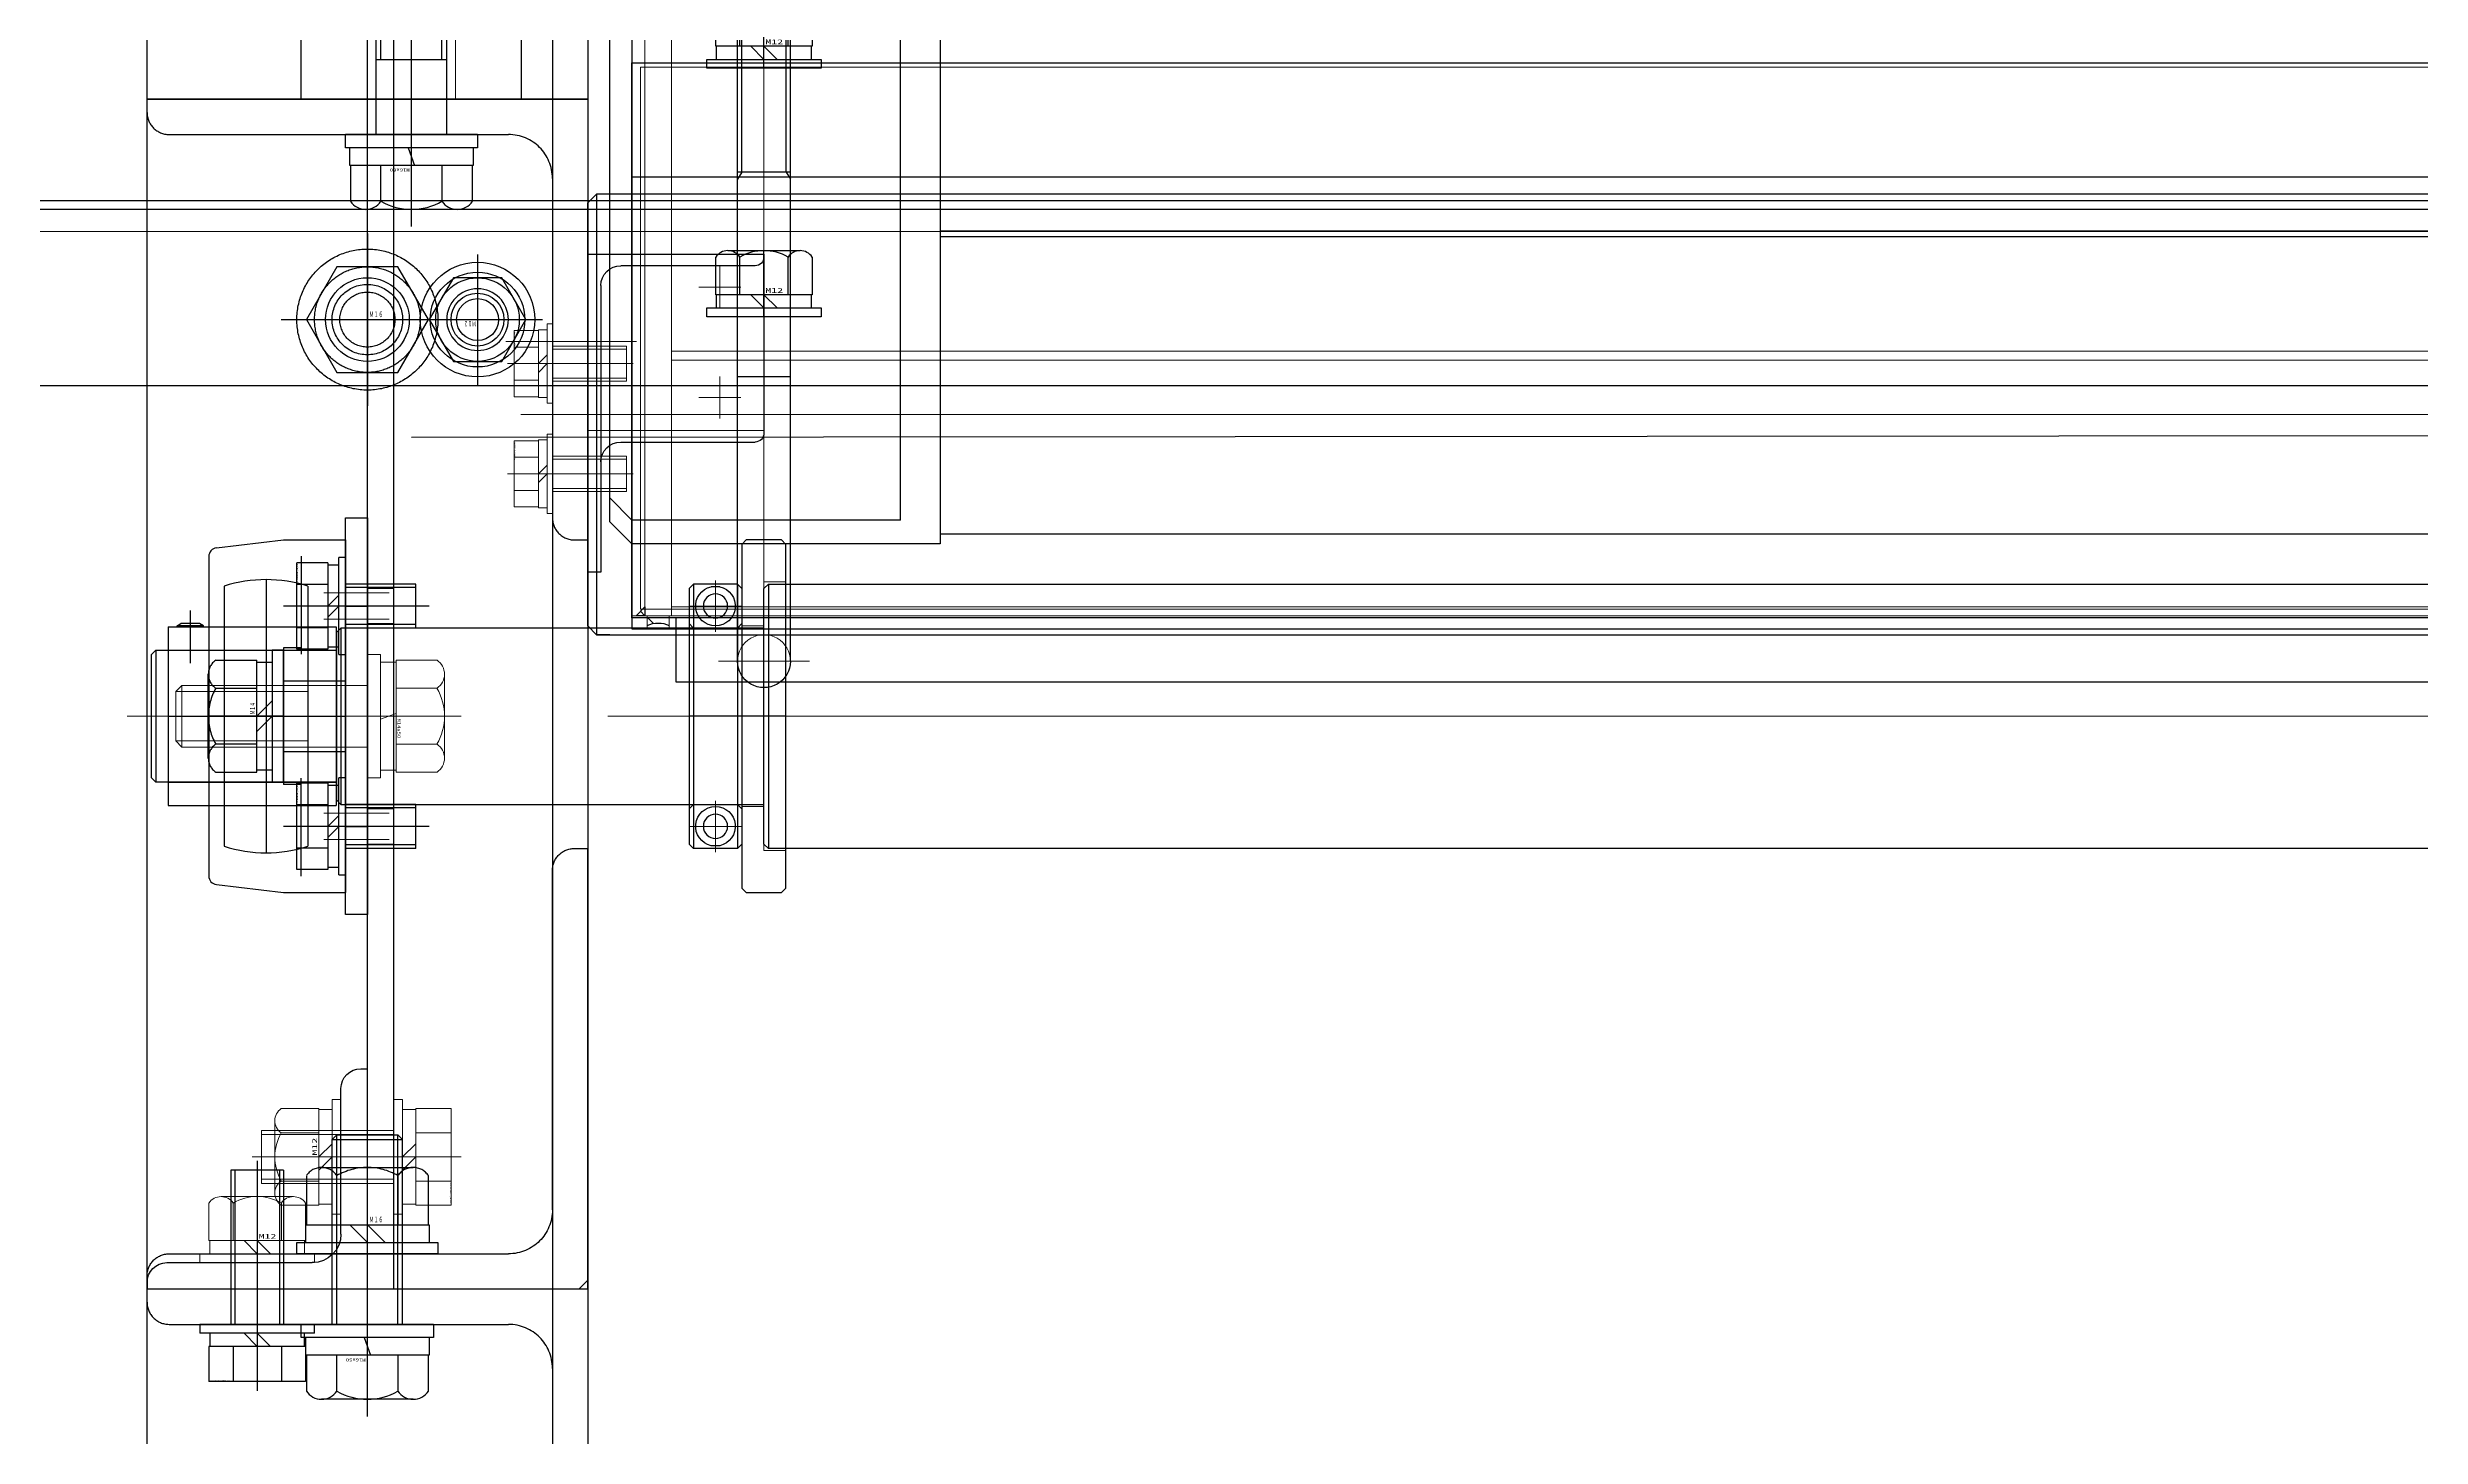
# Model space of a CAD drawing. Units: millimetres at full size. Extents: x -18456 to 18937, y -12290 to 13871.
# Drawn here: x -14403 to -12787, y -5647 to -4701 of the extents above; entities that cross this region are included whole.
import ezdxf
from ezdxf.enums import TextEntityAlignment as Align

# ---------------------------------------------------------------- set-up
doc = ezdxf.new("R2010")
doc.units = ezdxf.units.MM
doc.header["$LTSCALE"] = 100
doc.linetypes.add('CHAIN2', pattern=[12, 9, -1, 1, -1])
doc.linetypes.add('DOUBLE_CHAIN2', pattern=[12.8, 9, -1, 0.6, -0.6, 0.6, -1])
for name, color, linetype in [('0-2_0', 2, 'Continuous'), ('0-3_06_PHANTOM', 2, 'DOUBLE_CHAIN2'), ('0-6_10_DRAFT', 1, 'Continuous')]:
    doc.layers.add(name, color=color, linetype=linetype)
doc.layers.add('0-7_05_CENTER', color=2, linetype='CHAIN2', lineweight=18)
doc.layers.add('0-8_04_HIDDEN', color=7, linetype='Continuous', lineweight=18)
doc.styles.add('ＭＳ ゴシック', font='')
doc.styles.get('ＭＳ ゴシック').set_extended_font_data('MS Gothic')

# ---------------------------------------------------------------- blocks, each defined once
blk = doc.blocks.new('A$C1BA62567_1')
at = {"layer": '0-2_0', "color": 134}
blk.add_line((998, 50), (998, -50), dxfattribs=at)
blk.add_lwpolyline([(20, 50), (998, 50), (1000, 48), (1000, -48), (998, -50), (13, -50)], dxfattribs=at)
at = {"layer": '0-7_05_CENTER'}
blk.add_line((-1015.2, 0), (1015.2, 0), dxfattribs=at)
blk = doc.blocks.new('A$C08EE179A_1')
at = {"layer": '0-2_0'}
for p, q in [((-6, 6), (-6, -149.05)), ((6, 6), (6, -149.05)), ((-5.05, -105), (-6, -103.36)), ((6, -105), (-6, -105)), ((-5.05, -105), (-5.05, -150)), ((5.05, -105), (6, -103.36)), ((5.05, -105), (5.05, -150)), ((5.05, -150), (-5.05, -150)), ((6, -149.05), (5.05, -150))]:
    blk.add_line(p, q, dxfattribs=at)
blk.add_lwpolyline([(6, -149.05), (-6, -149.05), (-5.05, -150)], dxfattribs=at)
blk.add_arc((0, 6), 6, 0, 180.0012, dxfattribs=at)
at = {"layer": '0-6_10_DRAFT'}
blk.add_line((6, -58.5), (-6, -58.5), dxfattribs=at)
at = {"layer": '0-7_05_CENTER'}
for p, q in [((0, 15.94), (0, -151.65)), ((-10.35, 6), (10.35, 6))]:
    blk.add_line(p, q, dxfattribs=at)
at = {"layer": '0-8_04_HIDDEN', "color": 2}
blk.add_arc((0, 6), 6, 179.9988, 0, dxfattribs=at)
blk = doc.blocks.new('M12Nza_2')
at = {"layer": '0-2_0'}
for p, q in [((-10.95, 5), (-10.95, 13.53)), ((-8.21, 15), (8.21, 15)), ((-5.47, 5), (-5.47, 13.53)), ((5.48, 5), (5.48, 13.53)), ((10.95, 13.53), (10.95, 5)), ((10.95, 5), (-10.95, 5)), ((-10.75, 2), (-10.75, 5)), ((0, 2), (-3, 5)), ((0, 5), (3, 2)), ((10.75, 5), (10.75, 2))]:
    blk.add_line(p, q, dxfattribs=at)
at = {"layer": '0-2_0', "linetype": 'CHAIN2'}
blk.add_line((0, 0), (0, 15), dxfattribs=at)
at = {"layer": '0-2_0'}
blk.add_lwpolyline([(-13, 2), (13, 2), (13, 0), (-13, 0)], close=True, dxfattribs=at)
for centre, radius, start, end in [((-8.21, 11.71), 3.29, 33.626, 146.374), ((0, 4.05), 10.95, 60, 120), ((8.21, 11.71), 3.29, 33.626, 146.374)]:
    blk.add_arc(centre, radius, start, end, dxfattribs=at)
at = {"layer": '0-6_10_DRAFT', "style": 'ＭＳ ゴシック', "width": 1.8}
blk.add_text('M12', height=1.1, dxfattribs=at).set_placement((0.31, 5.09), align=Align.BOTTOM_LEFT)
blk = doc.blocks.new('A$C5A066D84_1')
at = {"layer": '0-2_0', "color": 134}
for p, q in [((990, 431.68), (990, 426.28)), ((-920, 429.49), (920, 429.49)), ((929, 426.28), (929, -38.04)), ((-920, 362.04), (920, 362.04)), ((-920, 360.75), (920, 360.75))]:
    blk.add_line(p, q, dxfattribs=at)
for points in [[(920, 431.68), (990, 431.68), (995, 426.68), (995, 20.27)], [(929, -38.04), (920, -38.04), (920, 431.68)], [(929, 426.28), (990, 426.28), (995, 421.28)]]:
    blk.add_lwpolyline(points, dxfattribs=at)
blk = doc.blocks.new('A$C1ACF5523_1')
at = {"layer": '0-2_0', "color": 134}
blk.add_line((2048, 401.51), (2048, 501.51), dxfattribs=at)
blk.add_lwpolyline([(2045, 501.51), (2048, 501.51), (2050, 499.51), (2050, 403.51)], dxfattribs=at)
at = {"layer": '0-8_04_HIDDEN'}
blk.add_line((130, 401.51), (1970, 401.51), dxfattribs=at)
at = {"layer": '0-2_0', "xscale": -1}
blk.add_blockref('A$C08EE179A_1', (2010, 501.51), dxfattribs=at)
at = {"layer": '0-2_0', "xscale": -1, "rotation": 180}
blk.add_blockref('A$C1BA62567_1', (1050, 451.51), dxfattribs=at)
at = {"layer": '0-2_0'}
blk.add_blockref('A$C5A066D84_1', (1050, 49.2), dxfattribs=at)
at = {"layer": '0-2_0', "rotation": 180}
for p in [(2010, 429.35), (2010, 372.95)]:
    blk.add_blockref('M12Nza_2', p, dxfattribs=at)
blk = doc.blocks.new('A$C546C4D54_1')
at = {"layer": '0-2_0', "color": 134}
blk.add_line((7, 30), (-1107.25, 30), dxfattribs=at)
at = {"layer": '0-8_04_HIDDEN'}
blk.add_line((7, 32), (-1250, 32), dxfattribs=at)
blk = doc.blocks.new('A$C715B031A_1')
at = {"layer": '0-7_05_CENTER'}
for p, q in [((80, -16.19), (80, 6.19)), ((91.19, -5), (68.81, -5))]:
    blk.add_line(p, q, dxfattribs=at)
at = {"layer": '0-8_04_HIDDEN'}
blk.add_line((-245, 15), (2325, 15), dxfattribs=at)
blk.add_lwpolyline([(-245, 20), (2325, 20), (2325, -18), (2323, -20), (-243, -20), (-245, -18)], close=True, dxfattribs=at)
blk.add_circle((80, -5), 7, dxfattribs=at)
blk = doc.blocks.new('12b_1_1')
at = {"layer": '0-2_0', "color": 134, "linetype": 'CHAIN2'}
for p, q in [((0, -14.77), (0, 14.77)), ((14.77, 0), (-14.77, 0))]:
    blk.add_line(p, q, dxfattribs=at)
at = {"layer": '0-2_0', "color": 134}
for p, q in [((5.48, 9.48), (-5.48, 9.48)), ((-5.48, -9.48), (5.48, -9.48))]:
    blk.add_line(p, q, dxfattribs=at)
for points in [[(-5.48, 9.48), (-10.95, 0), (-5.48, -9.48)], [(5.48, -9.48), (10.95, 0), (5.48, 9.48)]]:
    blk.add_lwpolyline(points, dxfattribs=at)
for radius in [13, 10.75, 9.48, 6, 4.75]:
    blk.add_circle((0, 0), radius, dxfattribs=at)
at = {"layer": '0-6_10_DRAFT', "style": 'ＭＳ ゴシック', "width": 0.6}
blk.add_text('Ｍ１２', height=1.1, dxfattribs=at).set_placement((0.31, 0.09), align=Align.BOTTOM_LEFT)
blk = doc.blocks.new('A$C3BCF241E_1')
at = {"layer": '0-3_06_PHANTOM', "color": 5}
for p, q in [((0, 27), (-2635, 27)), ((-2524.98, -25), (-0.02, -27))]:
    blk.add_line(p, q, dxfattribs=at)
blk = doc.blocks.new('A$C427D398B_1')
at = {"layer": '0-2_0', "color": 134}
blk.add_line((2095, -15), (-116.77, -15), dxfattribs=at)
at = {"layer": '0-2_0'}
blk.add_blockref('A$C546C4D54_1', (972, -5), dxfattribs=at)
at = {"layer": '0-2_0', "rotation": 180}
blk.add_blockref('12b_1_1', (0, 0), dxfattribs=at)
at = {"layer": '0-3_06_PHANTOM', "xscale": -1}
blk.add_blockref('A$C3BCF241E_1', (-360, 0), dxfattribs=at)
at = {"layer": '0-8_04_HIDDEN'}
blk.add_blockref('A$C715B031A_1', (-80, 5), dxfattribs=at)
blk = doc.blocks.new('A$C365C4D5C_1')
at = {"layer": '0-2_0', "color": 134}
blk.add_line((-6, -30), (-6, 610), dxfattribs=at)
blk.add_lwpolyline([(-48, -30), (0, -30), (0, 610), (-48, 610), (-50, 608), (-50, -28)], close=True, dxfattribs=at)
blk.add_circle((-25, 190), 7, dxfattribs=at)
at = {"layer": '0-7_05_CENTER'}
for p, q in [((8.14, 590), (-14.23, 590)), ((-10.09, 525), (4.09, 525)), ((-10.09, 275), (4.09, 275)), ((-25, 178.81), (-25, 201.19)), ((-13.81, 190), (-36.19, 190)), ((-10.09, 125), (4.09, 125)), ((-10.09, 75), (4.09, 75)), ((8.14, 0), (-14.23, 0))]:
    blk.add_line(p, q, dxfattribs=at)
at = {"layer": '0-8_04_HIDDEN'}
for p, q in [((-6, 530), (0, 530)), ((-6, 529), (0, 529)), ((-6, 521), (0, 521)), ((-6, 520), (0, 520)), ((-6, 280), (0, 280)), ((-6, 279), (0, 279)), ((-6, 271), (0, 271)), ((-6, 270), (0, 270)), ((-6, 130), (0, 130)), ((-6, 129), (0, 129)), ((-6, 121), (0, 121)), ((-6, 120), (0, 120)), ((-6, 80), (0, 80)), ((-6, 79), (0, 79)), ((-6, 71), (0, 71)), ((-6, 70), (0, 70))]:
    blk.add_line(p, q, dxfattribs=at)
blk = doc.blocks.new('A$C7DA730F5_1')
at = {"layer": '0-2_0', "color": 134}
for p, q in [((-959, 30), (-959, -30)), ((-1057, 19), (-1056, 20)), ((-1057, 19), (-1057, -19)), ((-960, 20), (-1056, 20)), ((-1056, 20), (-1056, -20)), ((-1098, 15), (-1098, -15)), ((-1056, -20), (-1057, -19)), ((-1056, -20), (-960, -20))]:
    blk.add_line(p, q, dxfattribs=at)
blk.add_lwpolyline([(-959, 30), (959, 30), (960, 29), (960, -29), (959, -30), (-959, -30), (-960, -29), (-960, 29)], close=True, dxfattribs=at)
blk.add_lwpolyline([(-1057, -15), (-1098, -15), (-1099, -14), (-1099, 14), (-1098, 15), (-1057, 15)], dxfattribs=at)
at = {"layer": '0-7_05_CENTER'}
blk.add_line((1104.54, 0), (-1104.54, 0), dxfattribs=at)
blk = doc.blocks.new('A$C62180693_1_1')
at = {"layer": '0-2_0', "color": 134}
blk.add_lwpolyline([(10, 39), (10, -39), (9, -40), (1, -40), (0, -39), (0, 39), (1, 40), (9, 40)], close=True, dxfattribs=at)
at = {"layer": '0-6_10_DRAFT'}
blk.add_line((0, 0), (10, 0), dxfattribs=at)
at = {"layer": '0-8_04_HIDDEN'}
for p, q in [((0, 30.5), (5, 30.5)), ((5, -30.5), (5, 30.5)), ((5, 20.5), (10, 20.5)), ((5, -20.5), (10, -20.5)), ((0, -30.5), (5, -30.5))]:
    blk.add_line(p, q, dxfattribs=at)
blk = doc.blocks.new('SCSPJ40-12b_1')
at = {"layer": '0-2_0'}
for p, q in [((0, 29), (1, 30)), ((0, 29), (0, -29)), ((1, 30), (1, -30)), ((5.03, 29.39), (6.97, 29.39)), ((11, 30), (11, -30)), ((12, 29), (12, -29)), ((12, 0), (12, 0)), ((0, -29), (1, -30)), ((5.03, -29.39), (6.97, -29.39))]:
    blk.add_line(p, q, dxfattribs=at)
for points in [[(1, 30), (11, 30), (12, 29)], [(1, -30), (11, -30), (12, -29)]]:
    blk.add_lwpolyline(points, dxfattribs=at)
for centre in [(6, 25), (6, -25)]:
    blk.add_circle(centre, 2.75, dxfattribs=at)
for centre, start, end in [((6, 25), 102.4679, 77.5321), ((6, -25), 282.4679, 257.5321)]:
    blk.add_arc(centre, 4.5, start, end, dxfattribs=at)
at = {"layer": '0-6_10_DRAFT'}
blk.add_line((0, 0), (12, 0), dxfattribs=at)
at = {"layer": '0-7_05_CENTER'}
for p, q in [((6, 19.17), (6, 30.83)), ((0.17, 25), (11.83, 25)), ((6, -19.17), (6, -30.83)), ((0.17, -25), (11.83, -25))]:
    blk.add_line(p, q, dxfattribs=at)
at = {"layer": '0-8_04_HIDDEN', "color": 2}
for p, q in [((1, 20), (0, 21)), ((1, -20), (0, -21)), ((1, -20), (11, -20)), ((11, -20), (12, -21))]:
    blk.add_line(p, q, dxfattribs=at)
blk.add_lwpolyline([(1, 20), (11, 20), (12, 21)], dxfattribs=at)
blk = doc.blocks.new('A$C0E021DA9_1')
at = {"layer": '0-2_0', "xscale": -1}
for name, p in [('A$C62180693_1_1', (-955, 0)), ('SCSPJ40-12b_1', (-965, 0))]:
    blk.add_blockref(name, p, dxfattribs=at)
at = {"layer": '0-2_0'}
blk.add_blockref('A$C7DA730F5_1', (0, 0), dxfattribs=at)
blk = doc.blocks.new('A$C1819430B_1')
at = {"layer": '0-8_04_HIDDEN'}
for p, q in [((-10.97, 13), (10.97, 13)), ((-10.97, 5), (-10.97, 13)), ((-5.48, 5), (-5.48, 13)), ((5.48, 5), (5.48, 13)), ((10.97, 5), (10.97, 13)), ((-13, 2), (13, 2)), ((-13, 2), (-13, 0)), ((-13, 0), (13, 0)), ((-10.97, 5), (10.97, 5)), ((-10.75, 5), (-10.75, 2)), ((-6, -30), (-6, 0)), ((-5.05, -30), (-5.05, 0)), ((0, 2), (-3, 5)), ((0, 5), (3, 2)), ((5.05, -30), (5.05, 0)), ((6, -30), (6, 0)), ((10.75, 2), (10.75, 5)), ((13, 0), (13, 2)), ((-6, -30), (6, -30))]:
    blk.add_line(p, q, dxfattribs=at)
at = {"layer": '0-8_04_HIDDEN', "linetype": 'CHAIN2'}
blk.add_line((0, -32.11), (0, 15.28), dxfattribs=at)
at = {"layer": '0-6_10_DRAFT', "style": 'ＭＳ ゴシック', "width": 1.8}
blk.add_text('BT-M12x35L,SW,PW', height=0.2199, dxfattribs=at).set_placement((6.07, 12.66), align=Align.BOTTOM_LEFT)
blk = doc.blocks.new('A$C13E861D8_1')
at = {"layer": '0-2_0', "color": 134}
for p, q in [((1.5, 50), (0, 50)), ((0, 0), (0, 50)), ((6, 12.5), (6, 45.5)), ((45.5, 6), (12.5, 6)), ((0, 0), (50, 0)), ((50, 1.5), (50, 0))]:
    blk.add_line(p, q, dxfattribs=at)
for centre, radius, start, end in [((1.5, 45.5), 4.5, 0, 90), ((12.5, 12.5), 6.5, 180, 270), ((45.5, 1.5), 4.5, 0, 90)]:
    blk.add_arc(centre, radius, start, end, dxfattribs=at)
blk = doc.blocks.new('A$C5EBE3137_1')
at = {"layer": '0-7_05_CENTER'}
for p, q in [((-5.49, 30), (11.61, 30)), ((25, 11.49), (25, -5.61))]:
    blk.add_line(p, q, dxfattribs=at)
at = {"layer": '0-2_0'}
blk.add_blockref('A$C13E861D8_1', (0, 0), dxfattribs=at)
blk = doc.blocks.new('M12Nza_1_1')
at = {"layer": '0-8_04_HIDDEN'}
for p, q in [((-10.95, 5), (-10.95, 13.53)), ((-8.21, 15), (8.21, 15)), ((-5.47, 5), (-5.47, 13.53)), ((5.48, 5), (5.48, 13.53)), ((10.95, 13.53), (10.95, 5)), ((10.95, 5), (-10.95, 5)), ((-10.75, 2), (-10.75, 5)), ((0, 2), (-3, 5)), ((0, 5), (3, 2)), ((10.75, 5), (10.75, 2))]:
    blk.add_line(p, q, dxfattribs=at)
at = {"layer": '0-8_04_HIDDEN', "linetype": 'CHAIN2'}
blk.add_line((0, 0), (0, 15), dxfattribs=at)
at = {"layer": '0-8_04_HIDDEN'}
blk.add_lwpolyline([(-13, 2), (13, 2), (13, 0), (-13, 0)], close=True, dxfattribs=at)
for centre, radius, start, end in [((-8.21, 11.71), 3.29, 33.626, 146.374), ((0, 4.05), 10.95, 60, 120), ((8.21, 11.71), 3.29, 33.626, 146.374)]:
    blk.add_arc(centre, radius, start, end, dxfattribs=at)
at = {"layer": '0-6_10_DRAFT', "style": 'ＭＳ ゴシック', "width": 1.8}
blk.add_text('M12', height=1.1, dxfattribs=at).set_placement((0.31, 5.09), align=Align.BOTTOM_LEFT)
blk = doc.blocks.new('A$C15646C67_1_1')
at = {"layer": '0-2_0', "color": 134}
for p, q in [((-10.97, 13), (10.97, 13)), ((-10.97, 5), (-10.97, 13)), ((-5.48, 5), (-5.48, 13)), ((5.48, 5), (5.48, 13)), ((10.97, 5), (10.97, 13)), ((-13, 2), (13, 2)), ((-13, 2), (-13, 0)), ((-13, 0), (13, 0)), ((-10.97, 5), (10.97, 5)), ((-10.75, 5), (-10.75, 2)), ((-6, -35), (-6, 0)), ((-5.05, -35), (-5.05, 0)), ((0, 2), (-3, 5)), ((0, 5), (3, 2)), ((5.05, -35), (5.05, 0)), ((6, -35), (6, 0)), ((10.75, 2), (10.75, 5)), ((13, 0), (13, 2)), ((-6, -35), (6, -35))]:
    blk.add_line(p, q, dxfattribs=at)
at = {"layer": '0-2_0', "color": 134, "linetype": 'CHAIN2'}
blk.add_line((0, -37.07), (0, 15.08), dxfattribs=at)
at = {"layer": '0-6_10_DRAFT', "style": 'ＭＳ ゴシック', "width": 1.8}
blk.add_text('BT-M12x40L,SW,PW', height=0.2199, dxfattribs=at).set_placement((6.26, 12.66), align=Align.BOTTOM_LEFT)
blk = doc.blocks.new('A$C09CE55E7_1_1')
at = {"layer": '0-8_04_HIDDEN'}
for p, q in [((-9.52, 17.5), (9.52, 17.5)), ((-12.7, 15.8), (-12.7, 6.5)), ((-6.35, 6.5), (-6.35, 15.8)), ((6.35, 15.8), (6.35, 6.5)), ((12.7, 15.8), (12.7, 6.5)), ((12.7, 6.5), (-12.7, 6.5)), ((-12.25, 3), (-12.25, 6.5)), ((-0.64, 6.5), (0.64, 3)), ((12.25, 6.5), (12.25, 3)), ((-14, 0), (-14, 3)), ((-14, 3), (14, 3)), ((14, 0), (-14, 0)), ((14, 3), (14, 0)), ((7, -13.5), (-7, -13.5)), ((-5.6, -13.5), (-5.6, -43.5)), ((5.6, -13.5), (5.6, -43.5)), ((7, -42.1), (-7, -42.1)), ((5.6, -43.5), (-5.6, -43.5))]:
    blk.add_line(p, q, dxfattribs=at)
at = {"layer": '0-8_04_HIDDEN', "linetype": 'CHAIN2'}
blk.add_line((0, -46.09), (0, 21.25), dxfattribs=at)
at = {"layer": '0-8_04_HIDDEN'}
for points in [[(-7, 0), (-7, -42.1), (-5.6, -43.5)], [(7, 0), (7, -42.1), (5.6, -43.5)]]:
    blk.add_lwpolyline(points, dxfattribs=at)
for centre, radius, start, end in [((-9.52, 13.69), 3.81, 33.626, 146.374), ((0, 4.8), 12.7, 60, 120), ((9.52, 13.69), 3.81, 33.626, 146.374)]:
    blk.add_arc(centre, radius, start, end, dxfattribs=at)
at = {"layer": '0-6_10_DRAFT', "style": 'ＭＳ ゴシック', "width": 1.5}
blk.add_text('M14x50', height=0.733, dxfattribs=at).set_placement((0.53, 6.6), align=Align.BOTTOM_LEFT)
blk = doc.blocks.new('A$C742427B7_1')
at = {"layer": '0-2_0', "color": 134}
blk.add_lwpolyline([(0, 45), (-5, 45), (-5, -45), (0, -45)], close=True, dxfattribs=at)
at = {"layer": '0-6_10_DRAFT'}
for p, q in [((-5, 25), (0, 25)), ((-5, -25), (0, -25))]:
    blk.add_line(p, q, dxfattribs=at)
at = {"layer": '0-7_05_CENTER'}
for p, q in [((-9.91, 28), (4.97, 28)), ((-9.91, 22), (4.97, 22)), ((-11.94, 0), (6.83, 0)), ((-9.91, -22), (4.97, -22)), ((-9.91, -28), (4.97, -28))]:
    blk.add_line(p, q, dxfattribs=at)
at = {"layer": '0-8_04_HIDDEN'}
for p, q in [((0, 25), (-5, 25)), ((0, -25), (-5, -25))]:
    blk.add_line(p, q, dxfattribs=at)
blk = doc.blocks.new('A$C05FE0EC2_2')
at = {"layer": '0-2_0', "color": 134}
for p, q in [((-9.81, 11), (9.81, 11)), ((-9.81, 4), (-9.81, 11)), ((-4.91, 4), (-4.91, 11)), ((4.91, 4), (4.91, 11)), ((9.81, 4), (9.81, 11)), ((-11, 1.5), (11, 1.5)), ((-11, 1.5), (-11, 0)), ((-11, 0), (11, 0)), ((9.81, 4), (-9.81, 4)), ((-9.25, 4), (-9.25, 1.5)), ((-5, -16), (-5, 0)), ((-4.19, -16), (-4.19, 0)), ((0, 1.5), (-2.5, 4)), ((0, 4), (2.5, 1.5)), ((4.19, -16), (4.19, 0)), ((5, -16), (5, 0)), ((9.25, 1.5), (9.25, 4)), ((11, 0), (11, 1.5)), ((-5, -16), (5, -16))]:
    blk.add_line(p, q, dxfattribs=at)
at = {"layer": '0-2_0', "color": 134, "linetype": 'CHAIN2'}
blk.add_line((0, -19), (0, 14), dxfattribs=at)
at = {"layer": '0-6_10_DRAFT', "style": 'ＭＳ ゴシック', "width": 1.8}
blk.add_text('BT-M10x20L,SW,PW', height=0.2199, dxfattribs=at).set_placement((5.16, 10.66), align=Align.BOTTOM_LEFT)
blk = doc.blocks.new('MUCAFL206c_1')
at = {"layer": '0-2_0'}
for p, q in [((-29.23, 38.21), (-14, 40)), ((-14, 40), (0, 40)), ((0, 40), (0, -40)), ((-31, 36.22), (-31, -36.22)), ((-10, 36.32), (-10, 14.08)), ((-40.2, 20.25), (-40.2, -20.25)), ((-38.2, 20.25), (-38.2, 20.5)), ((-37.65, 20.25), (-37.65, 20.82)), ((-33.07, 21), (-37.33, 21)), ((-32.2, 20.5), (-33.07, 21)), ((-32.75, 20.25), (-32.75, 20.82)), ((-32.2, 20.25), (-32.2, 20.5)), ((-2.1, 20.25), (-2.1, -20.25)), ((-40.2, 15), (-2.1, 15)), ((-14, 15.5), (-14, -15.5)), ((-10, 15.5), (-14, 15.5)), ((-14, 8), (0, 8)), ((-14, -8), (0, -8)), ((-40.2, -15), (-2.1, -15)), ((-10, -15.5), (-14, -15.5)), ((-10, -36.32), (-10, -14.08)), ((-29.23, -38.21), (-14, -40)), ((-14, -40), (0, -40))]:
    blk.add_line(p, q, dxfattribs=at)
at = {"layer": '0-2_0', "linetype": 'CHAIN2'}
blk.add_line((-35.2, 24), (-35.2, 12), dxfattribs=at)
at = {"layer": '0-2_0'}
for points in [[(-40.2, 20.25), (-31, 20.25), (-2.1, 20.25)], [(-32.2, 20.5), (-38.2, 20.5), (-37.33, 21)], [(-40.2, -20.25), (-31, -20.25), (-2.1, -20.25)]]:
    blk.add_lwpolyline(points, dxfattribs=at)
for centre, start, end in [((-29, 36.22), 96.7098, 180), ((-29, -36.22), 180, 263.2902)]:
    blk.add_arc(centre, 2, start, end, dxfattribs=at)
at = {"layer": '0-6_10_DRAFT'}
for p, q in [((-27.5, 29.51), (-27.5, -29.51)), ((-18, 31), (-18, -31)), ((-8.5, 29.51), (-8.5, -29.51)), ((-40.2, 0), (0, 0))]:
    blk.add_line(p, q, dxfattribs=at)
for start, end in [(72.1545, 107.8455), (252.1545, 287.8455)]:
    blk.add_arc((-18, 0), 31, start, end, dxfattribs=at)
blk = doc.blocks.new('M14Nza_1_1')
at = {"layer": '0-3_06_PHANTOM', "color": 7}
for p, q in [((-9.52, 17.1), (9.52, 17.1)), ((-12.7, 15.4), (-12.7, 6.1)), ((-6.35, 6.1), (-6.35, 15.4)), ((6.35, 15.4), (6.35, 6.1)), ((12.7, 15.4), (12.7, 6.1)), ((-12.7, 6.1), (12.7, 6.1)), ((-12.25, 2.6), (-12.25, 6.1)), ((-3.5, 6.1), (0, 2.6)), ((0, 6.1), (3.5, 2.6)), ((12.25, 6.1), (12.25, 2.6))]:
    blk.add_line(p, q, dxfattribs=at)
at = {"layer": '0-3_06_PHANTOM', "color": 7, "linetype": 'CHAIN2'}
blk.add_line((0, 0), (0, 17.1), dxfattribs=at)
at = {"layer": '0-3_06_PHANTOM', "color": 7}
blk.add_lwpolyline([(-15, 0), (15, 0), (15, 2.6), (-15, 2.6)], close=True, dxfattribs=at)
for centre, radius, start, end in [((-9.52, 13.29), 3.81, 33.626, 146.374), ((0, 4.4), 12.7, 60, 120), ((9.52, 13.29), 3.81, 33.626, 146.374)]:
    blk.add_arc(centre, radius, start, end, dxfattribs=at)
at = {"layer": '0-6_10_DRAFT', "style": 'ＭＳ ゴシック', "width": 0.6}
blk.add_text('Ｍ１４', height=1.1, dxfattribs=at).set_placement((0.39, 6.2), align=Align.BOTTOM_LEFT)
blk = doc.blocks.new('A$C378E60E9_1')
at = {"layer": '0-2_0', "xscale": -1, "rotation": 180}
blk.add_blockref('A$C742427B7_1', (0, -25), dxfattribs=at)
at = {"layer": '0-2_0'}
blk.add_blockref('MUCAFL206c_1', (-5, -25), dxfattribs=at)
at = {"layer": '0-2_0', "rotation": 90}
for name, p in [('A$C05FE0EC2_2', (-5, 0)), ('M14Nza_1_1', (-19, -25)), ('A$C05FE0EC2_2', (-5, -50))]:
    blk.add_blockref(name, p, dxfattribs=at)
at = {"layer": '0-8_04_HIDDEN', "rotation": 270}
blk.add_blockref('A$C09CE55E7_1_1', (0, -25), dxfattribs=at)
blk = doc.blocks.new('A$C43C202D3_1')
at = {"layer": '0-2_0', "xscale": -1}
for name, p in [('A$C365C4D5C_1', (-2125, 30)), ('A$C5EBE3137_1', (-2125, 0))]:
    blk.add_blockref(name, p, dxfattribs=at)
at = {"layer": '0-2_0'}
for name, p in [('A$C378E60E9_1', (-2125, 155)), ('A$C0E021DA9_1', (-1075, 130)), ('M12Nza_1_1', (-2150, 6))]:
    blk.add_blockref(name, p, dxfattribs=at)
for name, p, rotation in [('A$C1819430B_1', (-2119, 30), 270), ('M12Nza_1_1', (-2131, 30), 90), ('A$C15646C67_1_1', (-2150, -8), 180)]:
    blk.add_blockref(name, p, dxfattribs=dict(at, rotation=rotation))
blk = doc.blocks.new('A$C5136444F_1_1')
at = {"layer": '0-2_0', "color": 134}
for p, q in [((-10.39, 17), (10.39, 17)), ((-13.85, 15.14), (-13.85, 7)), ((-6.92, 7), (-6.92, 15.14)), ((6.92, 15.14), (6.92, 7)), ((13.85, 7), (13.85, 15.14)), ((-14, 3), (-14, 7)), ((-14, 7), (14, 7)), ((0.73, 3), (-0.73, 7)), ((14, 7), (14, 3)), ((-15, 0), (-15, 3)), ((-15, 3), (15, 3)), ((-15, 0), (15, 0)), ((-8, 0), (-8, -51.92)), ((8, 0), (8, -51.92)), ((15, 3), (15, 0)), ((8, -17), (-8, -17)), ((-6.92, -17), (-6.92, -53)), ((6.92, -17), (6.92, -53))]:
    blk.add_line(p, q, dxfattribs=at)
at = {"layer": '0-2_0', "color": 134, "linetype": 'CHAIN2'}
blk.add_line((0, 20.91), (0, -56), dxfattribs=at)
at = {"layer": '0-2_0', "color": 134}
for points in [[(8, -51.92), (-8, -51.92), (-6.92, -53)], [(8, -51.92), (6.92, -53), (-6.92, -53)]]:
    blk.add_lwpolyline(points, dxfattribs=at)
for centre, radius, start, end in [((-10.39, 12.84), 4.16, 33.626, 146.374), ((0, 3.15), 13.85, 60, 120), ((10.39, 12.84), 4.16, 33.626, 146.374)]:
    blk.add_arc(centre, radius, start, end, dxfattribs=at)
at = {"layer": '0-6_10_DRAFT', "style": 'ＭＳ ゴシック', "width": 1.5}
blk.add_text('M16x60', height=0.733, dxfattribs=at).set_placement((0.41, 7.48), align=Align.BOTTOM_LEFT)
blk = doc.blocks.new('A$C46B767A8_1_1')
at = {"layer": '0-2_0', "color": 134}
for p, q in [((-10.39, 17), (10.39, 17)), ((-13.85, 15.14), (-13.85, 7)), ((-6.92, 7), (-6.92, 15.14)), ((6.93, 15.14), (6.93, 7)), ((13.85, 7), (13.85, 15.14)), ((-14, 3), (-14, 7)), ((-14, 7), (14, 7)), ((0.73, 3), (-0.73, 7)), ((14, 7), (14, 3)), ((-15, 0), (-15, 3)), ((-15, 3), (15, 3)), ((-15, 0), (15, 0)), ((-8, 0), (-8, -41.92)), ((-6.92, 0), (-6.92, -43)), ((6.92, 0), (6.92, -43)), ((8, 0), (8, -41.92)), ((15, 3), (15, 0))]:
    blk.add_line(p, q, dxfattribs=at)
at = {"layer": '0-2_0', "color": 134, "linetype": 'CHAIN2'}
blk.add_line((0, 20.91), (0, -46), dxfattribs=at)
at = {"layer": '0-2_0', "color": 134}
for points in [[(8, -41.92), (-8, -41.92), (-6.92, -43)], [(8, -41.92), (6.92, -43), (-6.92, -43)]]:
    blk.add_lwpolyline(points, dxfattribs=at)
for centre, radius, start, end in [((-10.39, 12.84), 4.16, 33.626, 146.374), ((0, 3.15), 13.85, 60, 120), ((10.39, 12.84), 4.16, 33.626, 146.374)]:
    blk.add_arc(centre, radius, start, end, dxfattribs=at)
at = {"layer": '0-6_10_DRAFT', "style": 'ＭＳ ゴシック', "width": 1.5}
blk.add_text('M16x50', height=0.733, dxfattribs=at).set_placement((0.41, 7.48), align=Align.BOTTOM_LEFT)
blk = doc.blocks.new('M16Nza_1_1')
at = {"layer": '0-3_06_PHANTOM', "color": 7}
for p, q in [((-13.85, 17.74), (-13.85, 6.6)), ((-10.39, 19.6), (10.39, 19.6)), ((-6.92, 6.6), (-6.92, 17.74)), ((6.93, 17.74), (6.93, 6.6)), ((13.85, 6.6), (13.85, 17.74)), ((-4, 6.6), (0, 2.6)), ((0, 6.6), (4, 2.6)), ((14, 6.6), (14, 2.6))]:
    blk.add_line(p, q, dxfattribs=at)
at = {"layer": '0-3_06_PHANTOM', "color": 7, "linetype": 'CHAIN2'}
blk.add_line((0, 0), (0, 19.6), dxfattribs=at)
at = {"layer": '0-3_06_PHANTOM', "color": 7}
blk.add_lwpolyline([(-14, 2.6), (-14, 6.6), (14, 6.6)], dxfattribs=at)
blk.add_lwpolyline([(-16, 2.6), (16, 2.6), (16, 0), (-16, 0)], close=True, dxfattribs=at)
for centre, radius, start, end in [((-10.39, 15.44), 4.16, 33.626, 146.374), ((0, 5.75), 13.85, 60, 120), ((10.39, 15.44), 4.16, 33.626, 146.374)]:
    blk.add_arc(centre, radius, start, end, dxfattribs=at)
at = {"layer": '0-6_10_DRAFT', "style": 'ＭＳ ゴシック', "width": 0.6}
blk.add_text('Ｍ１６', height=1.257, dxfattribs=at).set_placement((0.41, 6.78), align=Align.BOTTOM_LEFT)
blk = doc.blocks.new('A$C448B04A9_1_1')
at = {"layer": '0-3_06_PHANTOM', "color": 7}
for p, q in [((3, 100), (0, 100)), ((0, 0), (0, 100)), ((8, 18), (8, 95)), ((95, 8), (18, 8)), ((0, 0), (100, 0)), ((100, 3), (100, 0))]:
    blk.add_line(p, q, dxfattribs=at)
for centre, radius, start, end in [((3, 95), 5, 0, 90), ((18, 18), 10, 180, 270), ((95, 3), 5, 0, 90)]:
    blk.add_arc(centre, radius, start, end, dxfattribs=at)
blk = doc.blocks.new('A$C608A31E5_1_1')
at = {"layer": '0-2_0', "color": 134}
blk.add_lwpolyline([(-50, 420), (50, 420), (50, 150), (-50, 150)], close=True, dxfattribs=at)
blk.add_circle((0, 370), 9.5, dxfattribs=at)
at = {"layer": '0-7_05_CENTER'}
for p, q in [((10, 429.09), (10, 402.84)), ((0, 355.19), (0, 384.81)), ((-14.81, 370), (14.81, 370)), ((31.42, 365), (61.05, 365)), ((0, 138.97), (0, 168.59))]:
    blk.add_line(p, q, dxfattribs=at)
at = {"layer": '0-8_04_HIDDEN'}
for p, q in [((42, 395), (50, 395)), ((42, 335), (50, 335)), ((42, 325), (42, 244.35))]:
    blk.add_line(p, q, dxfattribs=at)
at = {"layer": '0-8_04_HIDDEN', "rotation": 180}
blk.add_blockref('A$C448B04A9_1_1', (50, 420), dxfattribs=at)
at = {"layer": '0-8_04_HIDDEN', "xscale": -1}
blk.add_blockref('A$C448B04A9_1_1', (50, 150), dxfattribs=at)
blk = doc.blocks.new('A$C67F20274_1_1')
at = {"layer": '0-3_06_PHANTOM', "color": 3, "linetype": 'Continuous'}
blk.add_line((-1, -1), (0, 0), dxfattribs=at)
at = {"layer": '0-3_06_PHANTOM', "color": 3}
blk.add_lwpolyline([(0, 0), (-2, 0), (0, -2)], close=True, dxfattribs=at)
blk = doc.blocks.new('A$C715E4393_1_1')
at = {"layer": '0-2_0', "color": 3}
blk.add_line((985.04, -188.75), (986.5, -187.3), dxfattribs=at)
at = {"layer": '0-2_0', "color": 134}
blk.add_lwpolyline([(-990, 190), (990, 190), (990, -190), (-990, -190)], close=True, dxfattribs=at)
at = {"layer": '0-2_0', "color": 3}
blk.add_arc((984, -194.45), 5.8, 64.4921, 115.5079, dxfattribs=at)
at = {"layer": '0-8_04_HIDDEN'}
for p, q in [((981, 187), (981, -187)), ((987, 187), (987, -187)), ((331, -127), (981, -127)), ((331, -129), (981, -129)), ((-990, -187), (990, -187)), ((981, -185), (331, -185)), ((981.5, -190), (981.5, -187)), ((986.5, -190), (986.5, -187))]:
    blk.add_line(p, q, dxfattribs=at)
at = {"layer": '0-2_0', "rotation": 180}
blk.add_blockref('A$C67F20274_1_1', (987, -187), dxfattribs=at)
blk = doc.blocks.new('MUCP212b_1_1')
at = {"layer": '0-2_0'}
for p, q in [((-8.9, 146.5), (-9.8, 143.8)), ((-8.9, 146.5), (-4.1, 146.5)), ((-4.1, 146.5), (-3.2, 143.8)), ((-9.8, 143.8), (-3.2, 143.8)), ((-18, 138), (-18, 70.86)), ((-10, 138), (-18, 138)), ((-8.25, 140), (-10, 140)), ((-10, 139.69), (-10, 138.31)), ((-4.75, 140), (-8.25, 140)), ((-6.5, 139.69), (-6.5, 138.31)), ((-3, 140), (-4.75, 140)), ((-3, 139.69), (-3, 138.31)), ((-39.7, 31.3), (-39.7, 108.3)), ((-18, 108.3), (-39.7, 108.3)), ((-33.31, 109.8), (-34.7, 109)), ((-24.7, 109), (-34.7, 109)), ((-34.7, 108.3), (-34.7, 109)), ((-26.09, 109.8), (-33.31, 109.8)), ((-26.09, 109.8), (-24.7, 109)), ((-24.7, 108.3), (-24.7, 109)), ((25.4, 108.3), (18, 108.3)), ((25.4, 31.3), (25.4, 108.3)), ((-18, 20), (-18, 70.86)), ((18, 70.86), (18, 20)), ((-18, 31.3), (-39.7, 31.3)), ((25.4, 31.3), (18, 31.3)), ((-25, 0), (-25, 20)), ((25, 0), (-25, 0))]:
    blk.add_line(p, q, dxfattribs=at)
for points in [[(-6.5, 139.69), (-6.62, 139.73), (-6.73, 139.76), (-6.85, 139.79), (-6.96, 139.82), (-7.07, 139.85), (-7.18, 139.88), (-7.29, 139.9), (-7.39, 139.92), (-7.5, 139.94), (-7.61, 139.96), (-7.71, 139.97), (-7.82, 139.98), (-7.93, 139.99), (-8.03, 139.99), (-8.14, 140), (-8.25, 140), (-8.36, 140), (-8.47, 139.99), (-8.57, 139.99), (-8.68, 139.98), (-8.79, 139.97), (-8.89, 139.96), (-9, 139.94), (-9.11, 139.92), (-9.21, 139.9), (-9.32, 139.88), (-9.43, 139.85), (-9.54, 139.82), (-9.65, 139.79), (-9.77, 139.76), (-9.88, 139.73), (-10, 139.69)], [(-10, 139.69), (-10, 139.73), (-10, 139.76), (-10, 139.79), (-10, 139.82), (-10, 139.85), (-10, 139.88), (-10, 139.9), (-10, 139.92), (-10, 139.94), (-10, 139.96), (-10, 139.97), (-10, 139.98), (-10, 139.99), (-10, 139.99), (-10, 140), (-10, 140)], [(-10, 138.31), (-9.88, 138.27), (-9.77, 138.24), (-9.65, 138.21), (-9.54, 138.18), (-9.43, 138.15), (-9.32, 138.12), (-9.21, 138.1), (-9.11, 138.08), (-9, 138.06), (-8.89, 138.04), (-8.79, 138.03), (-8.68, 138.02), (-8.57, 138.01), (-8.47, 138.01), (-8.36, 138), (-8.25, 138)], [(-10, 138), (-10, 138), (-10, 138.01), (-10, 138.01), (-10, 138.02), (-10, 138.03), (-10, 138.04), (-10, 138.06), (-10, 138.08), (-10, 138.1), (-10, 138.12), (-10, 138.15), (-10, 138.18), (-10, 138.21), (-10, 138.24), (-10, 138.27), (-10, 138.31)], [(-10, 138), (-8.25, 138), (-4.75, 138), (-3, 138)], [(-8.25, 138), (-8.14, 138), (-8.03, 138.01), (-7.93, 138.01), (-7.82, 138.02), (-7.71, 138.03), (-7.61, 138.04), (-7.5, 138.06), (-7.39, 138.08), (-7.29, 138.1), (-7.18, 138.12), (-7.07, 138.15), (-6.96, 138.18), (-6.85, 138.21), (-6.73, 138.24), (-6.62, 138.27), (-6.5, 138.31), (-6.38, 138.27), (-6.27, 138.24), (-6.15, 138.21), (-6.04, 138.18), (-5.93, 138.15), (-5.82, 138.12), (-5.71, 138.1), (-5.61, 138.08), (-5.5, 138.06), (-5.39, 138.04), (-5.29, 138.03), (-5.18, 138.02), (-5.07, 138.01), (-4.97, 138.01), (-4.86, 138), (-4.75, 138), (-4.64, 138), (-4.53, 138.01), (-4.43, 138.01), (-4.32, 138.02), (-4.21, 138.03), (-4.11, 138.04), (-4, 138.06)], [(-3, 139.69), (-3.12, 139.73), (-3.23, 139.76), (-3.35, 139.79), (-3.46, 139.82), (-3.57, 139.85), (-3.68, 139.88), (-3.79, 139.9), (-3.89, 139.92), (-4, 139.94), (-4.11, 139.96), (-4.21, 139.97), (-4.32, 139.98), (-4.43, 139.99), (-4.53, 139.99), (-4.64, 140), (-4.75, 140), (-4.86, 140), (-4.97, 139.99), (-5.07, 139.99), (-5.18, 139.98), (-5.29, 139.97), (-5.39, 139.96), (-5.5, 139.94), (-5.61, 139.92), (-5.71, 139.9), (-5.82, 139.88), (-5.93, 139.85), (-6.04, 139.82), (-6.15, 139.79), (-6.27, 139.76), (-6.38, 139.73), (-6.5, 139.69)], [(-4, 138.06), (-3.89, 138.08), (-3.79, 138.1), (-3.68, 138.12), (-3.57, 138.15), (-3.46, 138.18), (-3.35, 138.21), (-3.23, 138.24), (-3.12, 138.27), (-3, 138.31), (-3, 138.27), (-3, 138.24), (-3, 138.21), (-3, 138.18), (-3, 138.15), (-3, 138.12), (-3, 138.1), (-3, 138.08), (-3, 138.06), (-3, 138.04), (-3, 138.03), (-3, 138.02), (-3, 138.01), (-3, 138.01), (-3, 138), (-3, 138)], [(-3, 140), (-3, 140), (-3, 139.99), (-3, 139.99), (-3, 139.98), (-3, 139.97), (-3, 139.96), (-3, 139.94), (-3, 139.92), (-3, 139.9), (-3, 139.88), (-3, 139.85), (-3, 139.82), (-3, 139.79), (-3, 139.76), (-3, 139.73), (-3, 139.69)], [(18, 70.86), (18, 138), (-3, 138)], [(25, 0), (25, 20), (-25, 20)]]:
    blk.add_lwpolyline(points, dxfattribs=at)
for centre, radius, start, end in [((-6.5, 145.21), 1.59, 54.1961, 125.8039), ((-15.24, 142.93), 6, 330.761, 348.6534), ((-6.5, 143.8), 3.3, 180, 207.487), ((-10.14, 141.91), 0.8, 348.6534, 27.487), ((-2.86, 141.91), 0.8, 152.513, 191.3466), ((2.24, 142.93), 6, 191.3466, 209.239), ((-6.5, 143.8), 3.3, 332.513, 0)]:
    blk.add_arc(centre, radius, start, end, dxfattribs=at)
at = {"layer": '0-6_10_DRAFT'}
for p, q in [((-13, 123.24), (-13, 16.36)), ((13, 123.24), (13, 16.36)), ((25.4, 69.8), (-39.7, 69.8))]:
    blk.add_line(p, q, dxfattribs=at)
for start, end in [(76.328, 103.672), (256.328, 283.672)]:
    blk.add_arc((0, 69.8), 55, start, end, dxfattribs=at)
at = {"layer": '0-7_05_CENTER'}
for p, q in [((-6.5, 134.42), (-6.5, 149.03)), ((0, 141.8), (0, 0)), ((-29.7, 112.8), (-29.7, 96.8))]:
    blk.add_line(p, q, dxfattribs=at)
at = {"layer": '0-8_04_HIDDEN', "color": 2}
for p, q in [((18, 108.3), (-18, 108.3)), ((25.4, 99.8), (-39.7, 99.8)), ((25.4, 39.8), (-39.7, 39.8)), ((18, 31.3), (-18, 31.3)), ((-10, 0), (-10, 20)), ((10, 0), (10, 20))]:
    blk.add_line(p, q, dxfattribs=at)
blk = doc.blocks.new('16b_1_1')
at = {"layer": '0-3_06_PHANTOM', "color": 7, "linetype": 'CHAIN2'}
for p, q in [((0, 19.54), (0, -19.54)), ((-19.54, 0), (19.54, 0))]:
    blk.add_line(p, q, dxfattribs=at)
at = {"layer": '0-3_06_PHANTOM', "color": 7}
for p, q in [((-6.92, 11.99), (-13.85, 0)), ((6.93, 11.99), (-6.92, 11.99)), ((13.85, 0), (6.93, 11.99)), ((-13.85, 0), (-6.92, -11.99)), ((6.93, -11.99), (13.85, 0)), ((-6.92, -11.99), (6.93, -11.99))]:
    blk.add_line(p, q, dxfattribs=at)
for radius in [16, 11.99, 8, 6.25]:
    blk.add_circle((0, 0), radius, dxfattribs=at)
at = {"layer": '0-6_10_DRAFT', "style": 'ＭＳ ゴシック', "width": 0.6}
blk.add_text('Ｍ１６', height=1.257, dxfattribs=at).set_placement((0.41, 0.18), align=Align.BOTTOM_LEFT)
blk = doc.blocks.new('A$C56A90DFC_1')
at = {"layer": '0-2_0', "xscale": -1}
blk.add_blockref('A$C715E4393_1_1', (-1050, 339.8), dxfattribs=at)
at = {"layer": '0-2_0'}
for name, p in [('MUCP212b_1_1', (-2090, 270)), ('A$C608A31E5_1_1', (-2100, -150)), ('16b_1_1', (-2100, 220))]:
    blk.add_blockref(name, p, dxfattribs=at)
at = {"layer": '0-8_04_HIDDEN', "rotation": 180}
for name, p in [('A$C5136444F_1_1', (-2090, 262)), ('A$C46B767A8_1_1', (-2100, -8))]:
    blk.add_blockref(name, p, dxfattribs=at)
at = {"layer": '0-8_04_HIDDEN'}
blk.add_blockref('M16Nza_1_1', (-2100, 8), dxfattribs=at)
blk = doc.blocks.new('A$C42EA7A30_1_1')
at = {"layer": '0-2_0', "color": 134}
blk.add_line((-1008, 1230), (-1008, 16), dxfattribs=at)
blk.add_lwpolyline([(-1090, 1230), (-1000, 1230), (-1000, 16), (-1100, 16), (-1100, 1220)], close=True, dxfattribs=at)
blk.add_circle((-1050, 420), 9.5, dxfattribs=at)
at = {"layer": '0-7_05_CENTER'}
for p, q in [((-1050, 401.59), (-1050, 438.41)), ((-1068.41, 420), (-1031.59, 420)), ((-1075, 177.23), (-1075, 214.05)), ((-1050, 177.23), (-1050, 214.05))]:
    blk.add_line(p, q, dxfattribs=at)
at = {"layer": '0-8_04_HIDDEN', "rotation": 180}
blk.add_blockref('A$C448B04A9_1_1', (-1000, 200), dxfattribs=at)
blk = doc.blocks.new('A$C509F1DA2_1_1')
at = {"layer": '0-2_0', "color": 134}
blk.add_line((-20, -0.59), (-2000, -0.59), dxfattribs=at)
blk.add_lwpolyline([(-2000, 25.39), (-20, 25.39), (-20, -100.59), (-2000, -100.59)], close=True, dxfattribs=at)
blk.add_lwpolyline([(-1990, -100.59), (-1990, -115.08), (-30, -115.08), (-30, -100.59)], dxfattribs=at)
at = {"layer": '0-7_05_CENTER'}
for p, q in [((-1980, -30.35), (-1980, -20.82)), ((-1984.76, -25.59), (-1975.24, -25.59)), ((-1980, -55.35), (-1980, -45.82)), ((-1984.76, -50.59), (-1975.24, -50.59))]:
    blk.add_line(p, q, dxfattribs=at)
at = {"layer": '0-8_04_HIDDEN'}
blk.add_line((-22, 24.39), (-1998, 24.39), dxfattribs=at)
blk.add_lwpolyline([(-22, 24.39), (-22, -98.59), (-1998, -98.59), (-1998, 24.39)], dxfattribs=at)
blk = doc.blocks.new('A$C435F0BD9_1_1')
at = {"layer": '0-8_04_HIDDEN'}
for p, q in [((-7.51, 8.7), (7.51, 8.7)), ((-7.51, 3.2), (-7.51, 8.7)), ((-3.75, 3.2), (-3.75, 8.7)), ((3.75, 3.2), (3.75, 8.7)), ((7.51, 3.2), (7.51, 8.7)), ((-9, 1.2), (9, 1.2)), ((-9, 1.2), (-9, 0)), ((-9, 0), (9, 0)), ((-7.7, 3.2), (-7.7, 1.2)), ((7.7, 3.2), (-7.7, 3.2)), ((-4, -16.8), (-4, 0)), ((-3.32, -16.8), (-3.32, 0)), ((0, 1.2), (-2, 3.2)), ((0, 3.2), (2, 1.2)), ((3.32, -16.8), (3.32, 0)), ((4, -16.8), (4, 0)), ((7.7, 1.2), (7.7, 3.2)), ((9, 0), (9, 1.2)), ((-4, -16.8), (4, -16.8))]:
    blk.add_line(p, q, dxfattribs=at)
at = {"layer": '0-8_04_HIDDEN', "linetype": 'CHAIN2'}
blk.add_line((0, -18.3), (0, 10.2), dxfattribs=at)
at = {"layer": '0-6_10_DRAFT', "style": 'ＭＳ ゴシック', "width": 1.8}
blk.add_text('BT-M8x20L,SW,PW', height=0.2199, dxfattribs=at).set_placement((3.15, 8.36), align=Align.BOTTOM_LEFT)
blk = doc.blocks.new('A$C007002C4_1_1')
at = {"layer": '0-2_0', "color": 134}
for p, q in [((-38, 22.22), (-7.5, 22.22)), ((-3, 17.72), (-3, -47.32)), ((-7.5, -17.78), (-38, -17.78))]:
    blk.add_line(p, q, dxfattribs=at)
blk.add_lwpolyline([(-3, -47.32), (0, -47.32), (0, 24.82), (-40, 24.82), (-40, -15.78)], dxfattribs=at)
for centre, radius, start, end in [((-38, 24.22), 2, 180, 270), ((-7.5, 17.72), 4.5, 0, 90), ((-38, -15.78), 2, 180, 270), ((-7.5, -22.28), 4.5, 0, 90)]:
    blk.add_arc(centre, radius, start, end, dxfattribs=at)
at = {"layer": '0-7_05_CENTER'}
for p, q in [((-6.74, 0), (3.89, 0)), ((-6.74, -25), (3.89, -25))]:
    blk.add_line(p, q, dxfattribs=at)
at = {"layer": '0-8_04_HIDDEN'}
blk.add_line((0, -15.18), (-40, -15.18), dxfattribs=at)
blk = doc.blocks.new('A$C456B4943_1_1')
at = {"layer": '0-2_0'}
blk.add_blockref('A$C509F1DA2_1_1', (10, 67.91), dxfattribs=at)
at = {"layer": '0-2_0', "xscale": -1}
blk.add_blockref('A$C007002C4_1_1', (-2000, 25), dxfattribs=at)
at = {"layer": '0-2_0', "rotation": 90}
for p in [(-2008, 25), (-2008, 0)]:
    blk.add_blockref('A$C435F0BD9_1_1', p, dxfattribs=at)

msp = doc.modelspace()

# ---------------------------------------------------------------- block references
at = {"layer": '0-2_0', "xscale": 3, "yscale": 3}
for name, p in [('A$C42EA7A30_1_1', (-11034.9, -6146.7)), ('A$C43C202D3_1', (-7809.9, -5546.7)), ('A$C56A90DFC_1', (-7884.9, -5546.7)), ('A$C427D398B_1', (-14109.9, -4886.7)), ('A$C456B4943_1_1', (-8034.9, -4991.7))]:
    msp.add_blockref(name, p, dxfattribs=at)
at = {"layer": '0-2_0', "xscale": 3, "yscale": 3, "rotation": 180}
msp.add_blockref('A$C1ACF5523_1', (-7884.9, -3596.7), dxfattribs=at)

doc.saveas('drawing.dxf')
